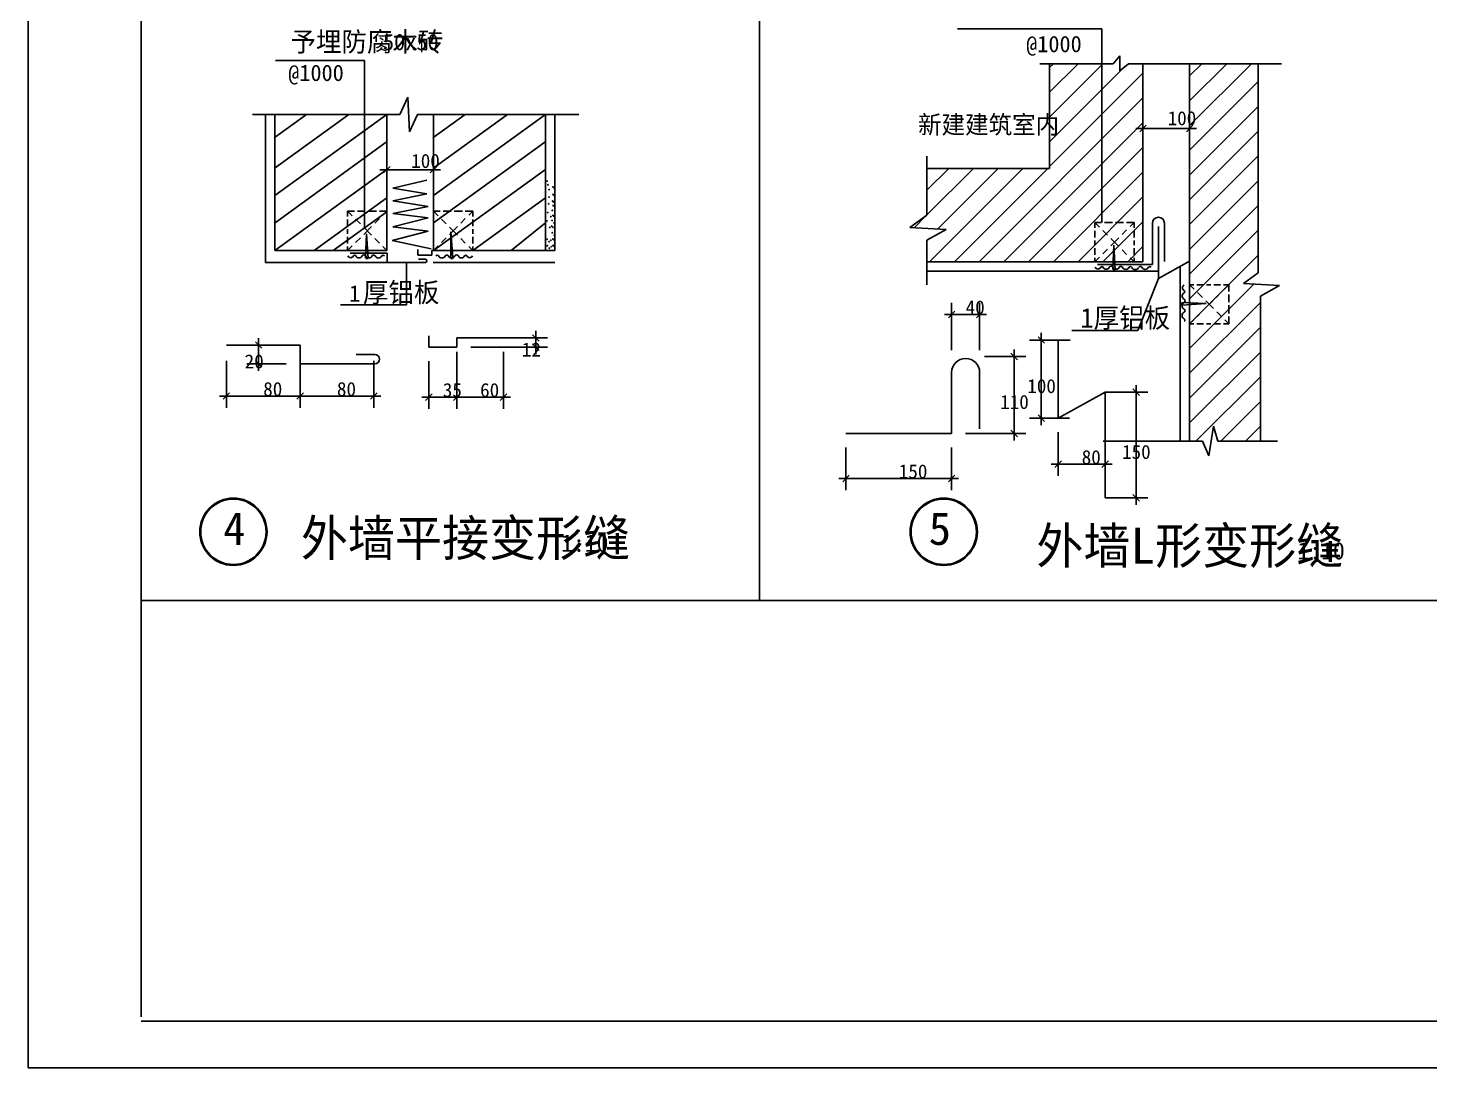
# Model space of a CAD drawing. Header units: metres. Extents: x 149005 to 208296, y -217031 to -174943.
# Drawn here: x 149005 to 179032, y -217031 to -194769 of the extents above; entities that cross this region are included whole.
import ezdxf

# ---------------------------------------------------------------- set-up
doc = ezdxf.new("R2010")
doc.units = ezdxf.units.M
for name, color, linetype in [('DIM', 3, 'Continuous'), ('HZ', 6, 'Continuous'), ('TK', 141, 'Continuous'), ('WALL', 7, 'Continuous')]:
    doc.layers.add(name, color=color, linetype=linetype)

# ---------------------------------------------------------------- blocks, each defined once
blk = doc.blocks.new('_DIMX')
blk.add_line((-150, 0), (150, 0))
blk.add_lwpolyline([(-70, -70), (70, 70)])

msp = doc.modelspace()

# ---------------------------------------------------------------- linework, layer by layer
at = {"layer": 'DIM'}
for p, q in [((164669.42, -207024.64), (164669.42, -175943.25)), ((172007.2, -194782.61), (168915.66, -194782.61)), ((172007.2, -198932.77), (172007.2, -194782.61)), ((156208.32, -195464.52), (154305.83, -195464.52)), ((156208.32, -199048.25), (156208.32, -195464.52)), ((172243.64, -195531.35), (172391.15, -195363.46)), ((172391.15, -195363.46), (172391.15, -195687.81)), ((170674.02, -195531.35), (172243.64, -195531.35)), ((170884.54, -195612.39), (170965.58, -195531.35)), ((170884.54, -196142.72), (171495.91, -195531.35)), ((170884.54, -196673.05), (172026.24, -195531.35)), ((170884.54, -197203.38), (172452.67, -195635.25)), ((170884.54, -197733.71), (172884.54, -195733.71)), ((172391.15, -195687.81), (172574.27, -195531.35)), ((172574.27, -195531.35), (175854.94, -195531.35)), ((173884.54, -195794.37), (174147.56, -195531.35)), ((173884.54, -196324.7), (174677.89, -195531.35)), ((173884.54, -196855.03), (175208.22, -195531.35)), ((175353.91, -195531.35), (175353.91, -200008.07)), ((172884.54, -195831.35), (172884.54, -197169.52)), ((173884.54, -195831.35), (173884.54, -197169.52)), ((173884.54, -197385.36), (175353.91, -195915.99)), ((156970.33, -196619.48), (157139.98, -196246.52)), ((157139.98, -196246.52), (157173.92, -196992.45)), ((169375.81, -199772.77), (172884.54, -196264.04)), ((153814.88, -196619.48), (156970.33, -196619.48)), ((154090.26, -196619.48), (154090.26, -199786.41)), ((154275.01, -197122.23), (154969.92, -196619.48)), ((154275.01, -197777.55), (155875.7, -196619.48)), ((154290.26, -198356.69), (156690.26, -196620.32)), ((156690.26, -196604.32), (156690.26, -198050.6)), ((157173.92, -196992.45), (157343.58, -196619.48)), ((157343.58, -196619.48), (160804.34, -196619.48)), ((157675.01, -197122.23), (158369.92, -196619.48)), ((157675.01, -197777.55), (159275.7, -196619.48)), ((157690.26, -196603.48), (157690.26, -198050.6)), ((157690.26, -198356.69), (160090.26, -196620.32)), ((160290.26, -196619.48), (160290.26, -199530.19)), ((173884.54, -197915.69), (175353.91, -196446.32)), ((169906.14, -199772.77), (172884.54, -196794.37)), ((172885.54, -196919.52), (173883.54, -196919.52)), ((154275.01, -198951.06), (156675.01, -197214.69)), ((157690.26, -198940.03), (160075.01, -197214.69)), ((173884.54, -198446.02), (175353.91, -196976.65)), ((168258.29, -197511.62), (168258.29, -198777.08)), ((170436.47, -199772.77), (172884.54, -197324.7)), ((173884.54, -198976.35), (175353.91, -197506.98)), ((154290.26, -199530.19), (156690.26, -197793.82)), ((157689.26, -197800.6), (156691.26, -197800.6)), ((157690.26, -199530.19), (160090.26, -197793.82)), ((168258.29, -198238.64), (168724.16, -197772.77)), ((168258.29, -198768.97), (169254.49, -197772.77)), ((168315.15, -199772.77), (170315.15, -197772.77)), ((168485.25, -199072.35), (169784.82, -197772.77)), ((168845.48, -199772.77), (170845.48, -197772.77)), ((170966.8, -199772.77), (172884.54, -197855.03)), ((156817.01, -198199.78), (157546.45, -198024.3)), ((173884.54, -199506.68), (175353.91, -198037.31)), ((155132.92, -199530.19), (156690.26, -198403.48)), ((157546.45, -198321.27), (156817.01, -198199.78)), ((156817.01, -198469.75), (157546.45, -198321.27)), ((157573.44, -198591.24), (156817.01, -198469.75)), ((158532.92, -199530.19), (160090.26, -198403.48)), ((171497.13, -199772.77), (172884.54, -198385.36)), ((155542.19, -199530.19), (156690.26, -198699.58)), ((155850.26, -198690.19), (155994.77, -198690.19)), ((155850.26, -198803.25), (155850.26, -198690.19)), ((155946.72, -198786.65), (155850.26, -198690.19)), ((156058.83, -198690.19), (156226.99, -198690.19)), ((156291.05, -198690.19), (156467.22, -198690.19)), ((156531.28, -198690.19), (156690.26, -198690.19)), ((156603.35, -198777.09), (156690.26, -198690.19)), ((156690.26, -198803.25), (156690.26, -198690.19)), ((156817.01, -198739.74), (157573.44, -198591.24)), ((157573.44, -198834.22), (156817.01, -198739.74)), ((157690.26, -198690.19), (157834.77, -198690.19)), ((157690.26, -198803.25), (157690.26, -198690.19)), ((157786.72, -198786.65), (157690.26, -198690.19)), ((157898.83, -198690.19), (158066.99, -198690.19)), ((158131.05, -198690.19), (158307.22, -198690.19)), ((158371.28, -198690.19), (158530.26, -198690.19)), ((158443.35, -198777.09), (158530.26, -198690.19)), ((158530.26, -198803.25), (158530.26, -198690.19)), ((168258.29, -198777.08), (167893.9, -199037.54)), ((173884.54, -200037.01), (175353.91, -198567.64)), ((155850.26, -199011.31), (155850.26, -198867.27)), ((155850.26, -199171.35), (155850.26, -199075.33)), ((156122.89, -198962.82), (156018.79, -198858.72)), ((156194.96, -199185.48), (156363.12, -199017.32)), ((156363.12, -199203.05), (156194.96, -199034.89)), ((156435.19, -198945.25), (156531.28, -198849.16)), ((156690.26, -199011.31), (156690.26, -198867.27)), ((156690.26, -199171.35), (156690.26, -199075.33)), ((156817.01, -199023.21), (157573.44, -198834.22)), ((157573.44, -199117.71), (156817.01, -199023.21)), ((157690.26, -199011.31), (157690.26, -198867.27)), ((157690.26, -199171.35), (157690.26, -199075.33)), ((157962.89, -198962.82), (157858.79, -198858.72)), ((158034.96, -199185.48), (158203.12, -199017.32)), ((158203.12, -199203.05), (158034.96, -199034.89)), ((158275.19, -198945.25), (158371.28, -198849.16)), ((158530.26, -199011.31), (158530.26, -198867.27)), ((158530.26, -199171.35), (158530.26, -199075.33)), ((159353.12, -199530.19), (160090.26, -198936.9)), ((167893.9, -199037.54), (168668.23, -199083.12)), ((167984.4, -199042.86), (168229.87, -198797.4)), ((171854.64, -198932.77), (171999.15, -198932.77)), ((171951.1, -199029.24), (171854.64, -198932.77)), ((171854.64, -199045.83), (171854.64, -198932.77)), ((172063.21, -198932.77), (172231.37, -198932.77)), ((172266.69, -199533.54), (172884.54, -198915.69)), ((172295.43, -198932.77), (172471.6, -198932.77)), ((172535.66, -198932.77), (172694.64, -198932.77)), ((172607.73, -199019.68), (172694.64, -198932.77)), ((172694.64, -199045.83), (172694.64, -198932.77)), ((155850.26, -199379.41), (155850.26, -199235.37)), ((156018.79, -199361.65), (156122.89, -199257.55)), ((156233.97, -199696.75), (156255.04, -199176.04)), ((156255.04, -199176.04), (156288.18, -199699.76)), ((156531.28, -199371.21), (156435.19, -199275.12)), ((156690.26, -199379.41), (156690.26, -199235.37)), ((156803.51, -199320.18), (157573.44, -199117.71)), ((157641, -199495.66), (156803.51, -199320.18)), ((157690.26, -199379.41), (157690.26, -199235.37)), ((157858.79, -199361.65), (157962.89, -199257.55)), ((158058.13, -199699.76), (158058.13, -199134.1)), ((158058.13, -199134.1), (158058.13, -199134.1)), ((158058.13, -199134.1), (158101.68, -199687.43)), ((158371.28, -199371.21), (158275.19, -199275.12)), ((158530.26, -199379.41), (158530.26, -199235.37)), ((168668.23, -199083.12), (168258.29, -199311)), ((168258.29, -199311), (168258.29, -200265.46)), ((171854.64, -199253.89), (171854.64, -199109.85)), ((171854.64, -199413.94), (171854.64, -199317.91)), ((172127.27, -199205.41), (172023.17, -199101.31)), ((172199.34, -199428.07), (172367.5, -199259.91)), ((172367.5, -199445.64), (172199.34, -199277.48)), ((172439.57, -199187.84), (172535.66, -199091.75)), ((172694.64, -199253.89), (172694.64, -199109.85)), ((172694.64, -199413.94), (172694.64, -199317.91)), ((173884.54, -200567.34), (175353.91, -199097.97)), ((155850.26, -199530.19), (155946.72, -199433.72)), ((155850.26, -199530.19), (155850.26, -199443.43)), ((156696.09, -199587.99), (155906.78, -199587.99)), ((156690.26, -199530.19), (156603.35, -199443.28)), ((156690.26, -199530.19), (156690.26, -199443.43)), ((156696.09, -199787.99), (156696.09, -199587.99)), ((157356.39, -199507.07), (157356.39, -199628.12)), ((157356.39, -199628.12), (157656.39, -199628.12)), ((157656.39, -199628.12), (157656.39, -199530.19)), ((157656.39, -199530.19), (158156.39, -199530.19)), ((157690.26, -199530.19), (157786.72, -199433.72)), ((157690.26, -199530.19), (157690.26, -199443.43)), ((158530.26, -199530.19), (158443.35, -199443.28)), ((158530.26, -199530.19), (158530.26, -199443.43)), ((160090.26, -199530.19), (160290.26, -199530.19)), ((171854.64, -199622), (171854.64, -199477.96)), ((171854.64, -199772.77), (171951.1, -199676.31)), ((172023.17, -199604.24), (172127.27, -199500.14)), ((172027.46, -199772.77), (172254.27, -199545.96)), ((172238.35, -199939.34), (172259.42, -199418.63)), ((172259.42, -199418.63), (172292.56, -199942.35)), ((172535.66, -199613.8), (172439.57, -199517.71)), ((172557.79, -199772.77), (172884.54, -199446.02)), ((172694.64, -199622), (172694.64, -199477.96)), ((173884.54, -201097.67), (175353.91, -199628.3)), ((156696.09, -199786.41), (154090.26, -199786.41)), ((156288.18, -199699.76), (156240, -199699.76)), ((157496.09, -199787.99), (156696.09, -199787.99)), ((157113.48, -199806.09), (157113.48, -200696.81)), ((157371.38, -199716.93), (157496.09, -199716.93)), ((157684.43, -199786.41), (160290.26, -199786.41)), ((158110.26, -199699.76), (158058.13, -199699.76)), ((168258.29, -199972.77), (173214.57, -199972.77)), ((171854.64, -199772.77), (171854.64, -199686.02)), ((172292.56, -199942.35), (172244.38, -199942.35)), ((172694.64, -199772.77), (172607.73, -199685.87)), ((172694.64, -199772.77), (172694.64, -199686.02)), ((173684.54, -199871.1), (173684.54, -203613.55)), ((173214.57, -200132.48), (172773.57, -201242.71)), ((173884.54, -201628), (175263.15, -200249.39)), ((173884.54, -200262.55), (173971.3, -200262.55)), ((173884.54, -200262.55), (173981.01, -200359.01)), ((174035.32, -200262.55), (174179.36, -200262.55)), ((174243.38, -200262.55), (174339.4, -200262.55)), ((174403.42, -200262.55), (174547.46, -200262.55)), ((174611.48, -200262.55), (174724.54, -200262.55)), ((174628.08, -200359.01), (174724.54, -200262.55)), ((174724.54, -200262.55), (174724.54, -200407.06)), ((175353.91, -200008.07), (175035.07, -200235.97)), ((175035.07, -200235.97), (175809.4, -200281.55)), ((174053.08, -200431.08), (174157.18, -200535.18)), ((174451.91, -200535.18), (174556.01, -200431.08)), ((174724.54, -200471.12), (174724.54, -200639.28)), ((175809.4, -200281.55), (175399.47, -200509.42)), ((175399.47, -200509.42), (175399.47, -203613.55)), ((175701.15, -200341.72), (175764, -200278.87)), ((157113.48, -200696.81), (155698.95, -200696.81)), ((168787.18, -201662.07), (168787.18, -200649.65)), ((169387.18, -201662.07), (169387.18, -200649.65)), ((173714.97, -200700.47), (173714.97, -200652.29)), ((174238.69, -200667.33), (173714.97, -200700.47)), ((173717.98, -200646.26), (174238.69, -200667.33)), ((173884.54, -202158.33), (175399.47, -200643.41)), ((174043.52, -200943.57), (174139.61, -200847.48)), ((174211.68, -200775.41), (174379.84, -200607.25)), ((174229.25, -200607.25), (174397.41, -200775.41)), ((174469.48, -200847.48), (174565.57, -200943.57)), ((174724.54, -200703.34), (174724.54, -200879.51)), ((168786.18, -200899.65), (168785.18, -200899.65)), ((169387.18, -200899.65), (168787.18, -200899.65)), ((169388.18, -200899.65), (169389.18, -200899.65)), ((173884.54, -201102.55), (173971.45, -201015.64)), ((173884.54, -201102.55), (173971.3, -201102.55)), ((173884.54, -202688.66), (175399.47, -201173.74)), ((174035.32, -201102.55), (174179.36, -201102.55)), ((174243.38, -201102.55), (174339.4, -201102.55)), ((174403.42, -201102.55), (174547.46, -201102.55)), ((174611.48, -201102.55), (174724.54, -201102.55)), ((174637.64, -201015.64), (174724.54, -201102.55)), ((174724.54, -200943.57), (174724.54, -201102.55)), ((158488.59, -201403.66), (160132.82, -201403.66)), ((159882.82, -201402.66), (159882.82, -201401.66)), ((159882.82, -201599.52), (159882.82, -201403.66)), ((171329.09, -201446.95), (170457.76, -201446.95)), ((170707.76, -201447.95), (170707.76, -203119.56)), ((172773.57, -201242.71), (171359.04, -201242.71)), ((154531.97, -201554.95), (153694.44, -201554.95)), ((153944.44, -201553.95), (153944.44, -201552.95)), ((153944.44, -201954.95), (153944.44, -201554.95)), ((158188.59, -201703.66), (158188.59, -202918.57)), ((158488.59, -201599.52), (160132.82, -201599.52)), ((159188.59, -201703.66), (159188.59, -202918.57)), ((159882.82, -201600.52), (159882.82, -201601.52)), ((173884.54, -203218.99), (175399.47, -201704.07)), ((153253.35, -201892.69), (153253.35, -202896.72)), ((154531.97, -201954.95), (153694.44, -201954.95)), ((153944.44, -201955.95), (153944.44, -201956.95)), ((154831.97, -201892.69), (154831.97, -202896.72)), ((154831.97, -201892.69), (154831.97, -202896.72)), ((156410.59, -201892.69), (156410.59, -202896.72)), ((157588.59, -201899.52), (157588.59, -202918.57)), ((158188.59, -201899.52), (158188.59, -202918.57)), ((169494.11, -201797.95), (170377.63, -201797.95)), ((170127.63, -201798.95), (170127.63, -203447.54)), ((174020.31, -203613.55), (175399.47, -202234.4)), ((154830.97, -202646.72), (153254.35, -202646.72)), ((156409.59, -202646.72), (154832.97, -202646.72)), ((157587.59, -202668.57), (157586.59, -202668.57)), ((158188.59, -202668.57), (157588.59, -202668.57)), ((158189.59, -202668.57), (159187.59, -202668.57)), ((158189.59, -202668.57), (158190.59, -202668.57)), ((172075.71, -202561.63), (172987.29, -202561.63)), ((172737.29, -204823.9), (172737.29, -202562.63)), ((174550.64, -203613.55), (175399.47, -202764.73)), ((171314.47, -203120.56), (170457.76, -203120.56)), ((169087.18, -203448.54), (170377.63, -203448.54)), ((171070.75, -203420.56), (171070.75, -204354.44)), ((172075.71, -203420.56), (172075.71, -204354.44)), ((174397.55, -203291.41), (174298.36, -203926.65)), ((174487.7, -203613.55), (174397.55, -203291.41)), ((175080.98, -203613.55), (175399.47, -203295.06)), ((166523.92, -203748.54), (166523.92, -204660.12)), ((168787.18, -203748.54), (168787.18, -204660.12)), ((172029.27, -203613.55), (174157.06, -203613.55)), ((174298.36, -203926.65), (174157.06, -203613.55)), ((174279.45, -203884.74), (174309.62, -203854.58)), ((174487.7, -203613.55), (175766.97, -203613.55)), ((171071.75, -204104.44), (172074.71, -204104.44)), ((166524.92, -204410.12), (168786.18, -204410.12)), ((172075.71, -204824.9), (172987.29, -204824.9)), ((151425.18, -207024.64), (207319.3, -207024.64))]:
    msp.add_line(p, q, dxfattribs=at)
for centre, radius in [((153403.42, -205552.66), 720), ((153403.42, -205552.66), 700), ((168618.24, -205552.66), 720), ((168618.24, -205552.66), 700)]:
    msp.add_circle(centre, radius, dxfattribs=at)
for centre, radius, start, end in [((160122.24, -198045.08), 5.6, 0, 180), ((160122.24, -198045.08), 5.6, 180, 0), ((160140.93, -198124.88), 5.6, 0, 180), ((160140.93, -198124.88), 5.6, 180, 0), ((160246.89, -198168.67), 5.6, 0, 180), ((160246.89, -198168.67), 5.6, 180, 0), ((160163.79, -198225.76), 5.6, 0, 180), ((160163.79, -198225.76), 5.6, 180, 0), ((160163.79, -198386.74), 5.6, 0, 180), ((160163.79, -198386.74), 5.6, 180, 0), ((160241.53, -198474.52), 5.6, 0, 180), ((160241.53, -198474.52), 5.6, 180, 0), ((160246.89, -198329.64), 5.6, 0, 180), ((160246.89, -198329.64), 5.6, 180, 0), ((160272.86, -198189.43), 5.6, 0, 180), ((160272.86, -198189.43), 5.6, 180, 0), ((160272.86, -198350.41), 5.6, 0, 180), ((160272.86, -198350.41), 5.6, 180, 0), ((160135.56, -198720.44), 5.6, 0, 180), ((160135.56, -198720.44), 5.6, 180, 0), ((160158.42, -198531.62), 5.6, 0, 180), ((160158.42, -198531.62), 5.6, 180, 0), ((160234.97, -198672.88), 5.6, 0, 180), ((160234.97, -198672.88), 5.6, 180, 0), ((160246.89, -198780.33), 5.6, 0, 180), ((160256.44, -198570.9), 5.6, 0, 180), ((160256.44, -198570.9), 5.6, 180, 0), ((160267.49, -198495.28), 5.6, 0, 180), ((160267.49, -198495.28), 5.6, 180, 0), ((160119.45, -198897.52), 5.6, 0, 180), ((160119.45, -198897.52), 5.6, 180, 0), ((160178.5, -199037), 5.6, 0, 180), ((160178.5, -199037), 5.6, 180, 0), ((160205.34, -198806.28), 5.6, 0, 180), ((160205.34, -198806.28), 5.6, 180, 0), ((160220.05, -199011.05), 5.6, 0, 180), ((160220.05, -199011.05), 5.6, 180, 0), ((160229.6, -198887.45), 5.6, 0, 180), ((160229.6, -198887.45), 5.6, 180, 0), ((160246.02, -199031.81), 5.6, 0, 180), ((160246.02, -199031.81), 5.6, 180, 0), ((160246.89, -198780.33), 5.6, 180, 0), ((160271.15, -198939.36), 5.6, 0, 180), ((160271.15, -198939.36), 5.6, 180, 0), ((160272.86, -198801.09), 5.6, 0, 180), ((160272.86, -198801.09), 5.6, 180, 0), ((160122.24, -199289.89), 5.6, 0, 180), ((160122.24, -199289.89), 5.6, 180, 0), ((160163.79, -199341.8), 5.6, 0, 180), ((160163.79, -199341.8), 5.6, 180, 0), ((160205.34, -199310.66), 5.6, 0, 180), ((160205.34, -199310.66), 5.6, 180, 0), ((160234.97, -199150.37), 5.6, 0, 180), ((160234.97, -199150.37), 5.6, 180, 0), ((160246.89, -199284.7), 5.6, 0, 180), ((160246.89, -199284.7), 5.6, 180, 0), ((160272.86, -199305.47), 5.6, 0, 180), ((160272.86, -199305.47), 5.6, 180, 0), ((160276.52, -199202.27), 5.6, 0, 180), ((160276.52, -199202.27), 5.6, 180, 0), ((155916.22, -199619.15), 65.72, 206.62, 333.38), ((156000.56, -199661.43), 28.62, 26.62, 153.38), ((156092.41, -199615.38), 74.13, 206.62, 333.38), ((156196.33, -199667.47), 42.11, 26.62, 153.38), ((156303.26, -199613.87), 77.51, 206.62, 333.38), ((156405.68, -199665.21), 37.07, 26.62, 153.38), ((156511.09, -199612.38), 80.84, 206.62, 333.38), ((156610.46, -199662.19), 30.32, 26.62, 153.38), ((157770.05, -199662.19), 30.32, 26.62, 153.38), ((157869.43, -199612.38), 80.84, 206.62, 333.38), ((157974.83, -199665.21), 37.07, 26.62, 153.38), ((158077.26, -199613.87), 77.51, 206.62, 333.38), ((158184.19, -199667.47), 42.11, 26.62, 153.38), ((158288.1, -199615.38), 74.13, 206.62, 333.38), ((158379.96, -199661.43), 28.62, 26.62, 153.38), ((158464.29, -199619.15), 65.72, 206.62, 333.38), ((160127.61, -199429.38), 5.6, 0, 180), ((160127.61, -199429.38), 5.6, 180, 0), ((160169.16, -199481.28), 5.6, 0, 180), ((160169.16, -199481.28), 5.6, 180, 0), ((160210.71, -199450.14), 5.6, 0, 180), ((160210.71, -199450.14), 5.6, 180, 0), ((160252.26, -199424.19), 5.6, 0, 180), ((160252.26, -199424.19), 5.6, 180, 0), ((160278.23, -199444.95), 5.6, 0, 180), ((160278.23, -199444.95), 5.6, 180, 0), ((157508.47, -199752.46), 37.62, 250.79, 109.21), ((171920.6, -199861.74), 65.72, 206.62, 333.38), ((172004.93, -199904.01), 28.62, 26.62, 153.38), ((172096.79, -199857.97), 74.13, 206.62, 333.38), ((172200.7, -199910.06), 42.11, 26.62, 153.38), ((172307.64, -199856.46), 77.51, 206.62, 333.38), ((172410.06, -199907.8), 37.07, 26.62, 153.38), ((172515.47, -199854.96), 80.84, 206.62, 333.38), ((172614.84, -199904.78), 30.32, 26.62, 153.38), ((172720.25, -199858.69), 80.84, 206.62, 333.38), ((172827.22, -199907.8), 37.07, 26.62, 153.38), ((172932.63, -199854.96), 80.84, 206.62, 333.38), ((173032.01, -199904.78), 30.32, 26.62, 153.38), ((173795.58, -200328.51), 65.72, 116.62, 243.38), ((173799.35, -200504.7), 74.13, 116.62, 243.38), ((173753.3, -200412.85), 28.62, 296.62, 63.38), ((173747.26, -200608.62), 42.11, 296.62, 63.38), ((173802.35, -200923.38), 80.84, 116.62, 243.38), ((173800.86, -200715.55), 77.51, 116.62, 243.38), ((173749.52, -200817.97), 37.07, 296.62, 63.38), ((173752.54, -201022.75), 30.32, 296.62, 63.38)]:
    msp.add_arc(centre, radius, start, end, dxfattribs=at)
at = {"layer": 'TK'}
for p, q in [((149005.18, -174943.25), (149005.18, -217030.77)), ((149005.18, -217030.77), (208295.76, -217030.77))]:
    msp.add_line(p, q, dxfattribs=at)
for points in [[(151425.18, -175943.25), (151425.18, -215938.02)], [(151425.18, -216030.77), (207295.76, -216030.77)]]:
    msp.add_lwpolyline(points, dxfattribs=at)
at = {"layer": 'WALL'}
for p, q in [((170884.54, -195531.35), (170884.54, -197772.77)), ((172884.54, -195531.35), (172884.54, -199772.77)), ((173884.54, -195531.35), (173884.54, -203613.55)), ((154290.26, -196619.48), (154290.26, -199530.19)), ((156690.26, -196619.48), (156690.26, -199530.19)), ((157690.26, -196619.48), (157690.26, -199530.19)), ((160090.26, -196619.48), (160090.26, -199530.19)), ((168258.29, -197772.77), (170884.54, -197772.77)), ((173087.96, -198946.89), (173087.96, -199830.57)), ((173214.57, -199016.75), (173214.57, -200132.48)), ((173345.38, -199762.92), (173345.38, -198946.89)), ((156690.26, -199530.19), (154290.26, -199530.19)), ((157690.26, -199530.19), (160090.26, -199530.19)), ((168258.29, -199772.77), (172884.54, -199772.77)), ((173087.96, -199830.57), (171911.16, -199830.57)), ((173214.57, -200132.48), (173884.54, -199759.87)), ((173884.54, -199759.87), (173884.54, -201108.05)), ((157588.59, -201357.42), (157588.59, -201599.52)), ((158188.59, -201599.52), (158188.59, -201403.66)), ((158188.59, -201403.66), (159188.59, -201403.66)), ((171070.75, -201446.95), (171070.75, -203120.56)), ((154831.97, -201554.95), (153253.35, -201554.95)), ((154831.97, -201954.95), (154831.97, -201554.95)), ((156031.97, -201754.95), (156431.97, -201754.95)), ((157588.59, -201599.52), (158188.59, -201599.52)), ((156431.97, -201954.95), (154831.97, -201954.95)), ((168787.18, -203347.06), (168787.18, -202141.02)), ((168787.18, -202141.02), (168787.18, -203448.54)), ((169387.18, -203347.06), (169387.18, -202141.02)), ((171070.75, -203120.56), (172075.71, -202561.63)), ((172075.71, -202561.63), (172075.71, -204824.9)), ((168787.18, -203448.54), (166523.92, -203448.54))]:
    msp.add_line(p, q, dxfattribs=at)
for centre, radius, start, end in [((173216.67, -198946.89), 128.71, 0, 180), ((156431.97, -201854.95), 100, 270, 90), ((169087.18, -202141.02), 300, 0, 180)]:
    msp.add_arc(centre, radius, start, end, dxfattribs=at)

# ---------------------------------------------------------------- block references
at = {"layer": 'DIM'}
for p, rotation in [((172884.54, -196919.52), 180), ((156690.26, -197800.6), 180), ((169387.18, -200899.65), 180), ((153944.44, -201554.95), 270), ((159882.82, -201403.66), 270), ((159882.82, -201599.52), 90), ((170707.76, -201446.95), 90), ((170127.63, -201797.95), 90), ((153944.44, -201954.95), 90), ((153253.35, -202646.72), 180), ((154831.97, -202646.72), 180), ((158188.59, -202668.57), 180), ((158188.59, -202668.57), 180), ((172737.29, -202561.63), 90), ((170707.76, -203120.56), 270), ((170127.63, -203448.54), 270), ((171070.75, -204104.44), 180), ((166523.92, -204410.12), 180), ((172737.29, -204824.9), 270)]:
    msp.add_blockref('_DIMX', p, dxfattribs=dict(at, rotation=rotation))
for p in [(173884.54, -196919.52), (157690.26, -197800.6), (168787.18, -200899.65), (154831.97, -202646.72), (156410.59, -202646.72), (157588.59, -202668.57), (159188.59, -202668.57), (172075.71, -204104.44), (168787.18, -204410.12)]:
    msp.add_blockref('_DIMX', p, dxfattribs=at)

# ---------------------------------------------------------------- texts
for s, height, p in [('予埋防腐木砖 ', 420, (154626.39, -195272.14)), ('50x50', 350, (156607.67, -195242.39)), ('@1000', 350, (170382.82, -195285.11)), ('@1000', 350, (154577.5, -195902.57)), ('新建建筑室内', 387.56, (168067.66, -197030.41)), ('厚铝板', 420, (156177.75, -200637.46)), ('1', 350, (155883.8, -200624.44)), ('1厚铝板', 420, (171543.4, -201183.36)), ('外墙平接变形缝', 775.11, (154849.24, -206072.78)), ('外墙L形变形缝', 775.11, (170602.1, -206237.25)), ('1:10', 372.05, (160423.84, -205980.87)), ('1:10', 372.05, (176195.27, -206145.35))]:
    msp.add_text(s, height=height, dxfattribs=at).set_placement(p)
at = {"layer": 'DIM', "char_height": 300, "attachment_point": 1}
for s, insert in [('\\A1;100', (173413.81, -196549.42)), ('\\A1;100', (157212.38, -197462.75)), ('\\A1;40', (169087.18, -200599.65)), ('\\A1;20', (153644.44, -201754.95)), ('\\A1;12', (159582.82, -201501.59)), ('\\A1;80', (154042.66, -202346.72)), ('\\A1;80', (155621.28, -202346.72)), ('\\A1;35', (157888.59, -202368.57)), ('\\A1;60', (158688.59, -202368.57)), ('\\A1;100', (170407.76, -202283.76)), ('\\A1;110', (169827.63, -202623.25)), ('\\A1;80', (171573.23, -203804.44)), ('\\A1;150', (172437.29, -203693.27)), ('\\A1;150', (167655.55, -204110.12))]:
    msp.add_mtext(s, dxfattribs=dict(at, insert=insert))
at = {"layer": 'HZ'}
for s, p in [('4', (153185.72, -205833.4)), ('5', (168296.92, -205833.4))]:
    msp.add_text(s, height=700, dxfattribs=at).set_placement(p)

doc.saveas('drawing.dxf')
